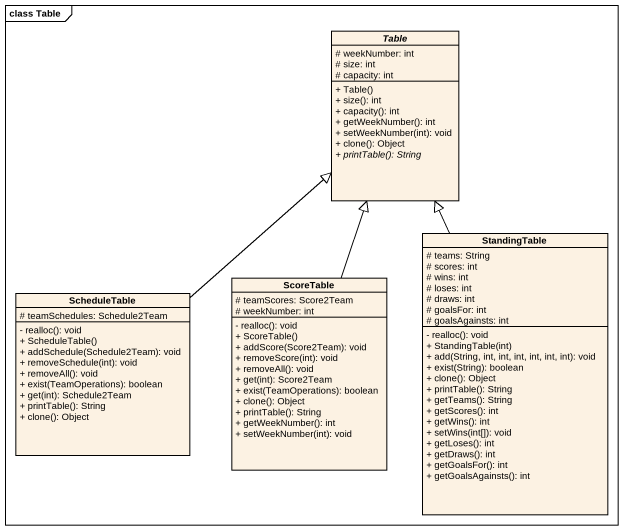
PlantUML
@startuml
mainframe class Table
hide circle
hide empty members
skinparam classAttributeIconSize 0
abstract class Table {
  # weekNumber: int
  # size: int
  # capacity: int
  + Table()
  + size(): int
  + capacity(): int
  + getWeekNumber(): int
  + setWeekNumber(int): void
  + clone(): Object
  {abstract} + printTable(): String
}
class StandingTable {
  # teams: String
  # scores: int
  # wins: int
  # loses: int
  # draws: int
  # goalsFor: int
  # goalsAgainsts: int
  - realloc(): void
  + StandingTable(int)
  + add(String, int, int, int, int, int, int): void
  + exist(String): boolean
  + clone(): Object
  + printTable(): String
  + getTeams(): String
  + getScores(): int
  + getWins(): int
  + setWins(int[]): void
  + getLoses(): int
  + getDraws(): int
  + getGoalsFor(): int
  + getGoalsAgainsts(): int
}
class ScheduleTable {
  # teamSchedules: Schedule2Team
  - realloc(): void
  + ScheduleTable()
  + addSchedule(Schedule2Team): void
  + removeSchedule(int): void
  + removeAll(): void
  + exist(TeamOperations): boolean
  + get(int): Schedule2Team
  + printTable(): String
  + clone(): Object
}
class ScoreTable {
  # teamScores: Score2Team
  # weekNumber: int
  - realloc(): void
  + ScoreTable()
  + addScore(Score2Team): void
  + removeScore(int): void
  + removeAll(): void
  + get(int): Score2Team
  + exist(TeamOperations): boolean
  + clone(): Object
  + printTable(): String
  + getWeekNumber(): int
  + setWeekNumber(int): void
}
StandingTable -up-|> Table
ScheduleTable -up-|> Table
ScoreTable -up-|> Table
@enduml
